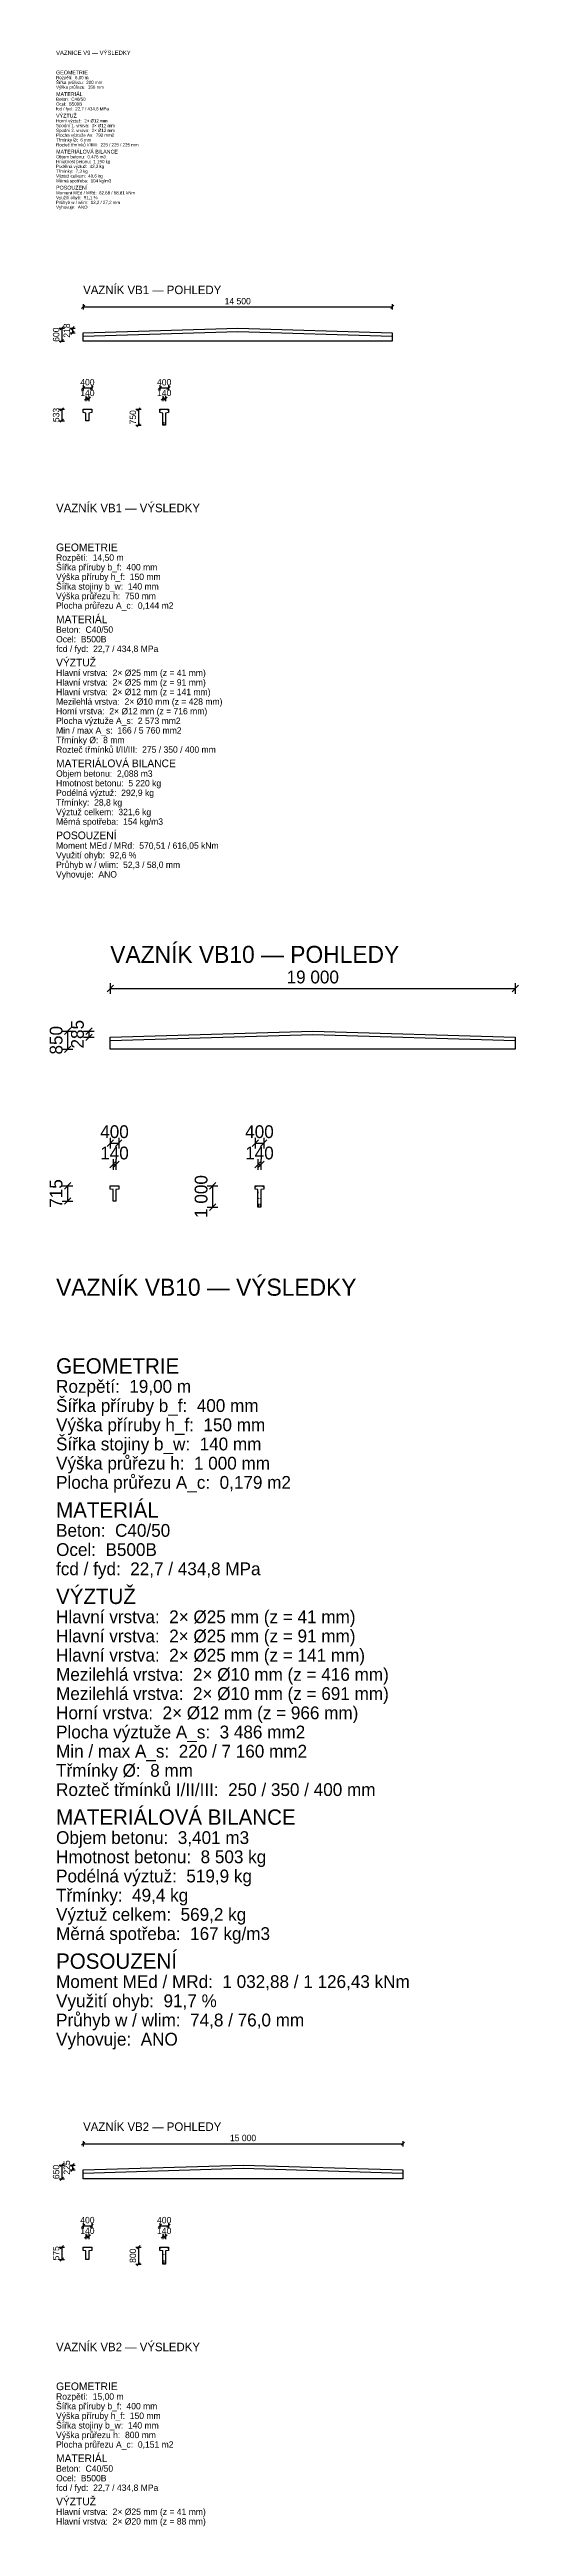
# Model space of a CAD drawing. Header units: millimetres. Extents: x -309 to 21690, y -1871722 to 127.
# Drawn here: x -309 to 21690, y -1288122 to -1172017 of the extents above; entities that cross this region are included whole.
import ezdxf
from ezdxf.enums import TextEntityAlignment as Align

# ---------------------------------------------------------------- set-up
doc = ezdxf.new("R2010")
doc.units = ezdxf.units.MM
for name, color, linetype in [('OPTICORS_BETON', 7, 'CONTINUOUS'), ('OPTICORS_KOTY', 3, 'CONTINUOUS'), ('OPTICORS_VYZTUZ', 1, 'CONTINUOUS')]:
    doc.layers.add(name, color=color, linetype=linetype)

msp = doc.modelspace()

# ---------------------------------------------------------------- linework, layer by layer
at = {"layer": 'OPTICORS_BETON'}
for points in [[(1270, -1185298.75), (8520, -1185081.25), (15770, -1185298.75), (15770, -1185681.25), (1270, -1185681.25)], [(1270, -1188881.25), (1670, -1188881.25), (1670, -1189031.25), (1540, -1189056.25), (1540, -1189413.75), (1400, -1189413.75), (1400, -1189056.25), (1270, -1189031.25)], [(4870, -1188881.25), (5270, -1188881.25), (5270, -1189031.25), (5140, -1189056.25), (5140, -1189631.25), (5000, -1189631.25), (5000, -1189056.25), (4870, -1189031.25)], [(2540, -1218316.25), (12040, -1218031.25), (21540, -1218316.25), (21540, -1218881.25), (2540, -1218881.25)], [(2540, -1225281.25), (2940, -1225281.25), (2940, -1225431.25), (2810, -1225456.25), (2810, -1225996.25), (2670, -1225996.25), (2670, -1225456.25), (2540, -1225431.25)], [(9340, -1225281.25), (9740, -1225281.25), (9740, -1225431.25), (9610, -1225456.25), (9610, -1226281.25), (9470, -1226281.25), (9470, -1225456.25), (9340, -1225431.25)], [(1270, -1271406.25), (8770, -1271181.25), (16270, -1271406.25), (16270, -1271831.25), (1270, -1271831.25)], [(1270, -1275031.25), (1670, -1275031.25), (1670, -1275181.25), (1540, -1275206.25), (1540, -1275606.25), (1400, -1275606.25), (1400, -1275206.25), (1270, -1275181.25)], [(4870, -1275031.25), (5270, -1275031.25), (5270, -1275181.25), (5140, -1275206.25), (5140, -1275831.25), (5000, -1275831.25), (5000, -1275206.25), (4870, -1275181.25)]]:
    msp.add_lwpolyline(points, close=True, dxfattribs=at)
at = {"layer": 'OPTICORS_KOTY'}
for p, q in [((1195, -1184156.25), (1345, -1184006.25)), ((1270, -1183956.25), (1270, -1184206.25)), ((1270, -1184081.25), (15770, -1184081.25)), ((15695, -1184156.25), (15845, -1184006.25)), ((15770, -1183956.25), (15770, -1184206.25)), ((145, -1185081.25), (395, -1185081.25)), ((195, -1185156.25), (345, -1185006.25)), ((270, -1185081.25), (270, -1185681.25)), ((645, -1185081.25), (895, -1185081.25)), ((645, -1185298.75), (895, -1185298.75)), ((695, -1185156.25), (845, -1185006.25)), ((695, -1185373.75), (845, -1185223.75)), ((770, -1185081.25), (770, -1185298.75)), ((145, -1185681.25), (395, -1185681.25)), ((195, -1185756.25), (345, -1185606.25)), ((145, -1188881.25), (395, -1188881.25)), ((195, -1188956.25), (345, -1188806.25)), ((270, -1188881.25), (270, -1189413.75)), ((1195, -1187956.25), (1345, -1187806.25)), ((1270, -1187756.25), (1270, -1188006.25)), ((1270, -1187881.25), (1670, -1187881.25)), ((1325, -1188456.25), (1475, -1188306.25)), ((1400, -1188256.25), (1400, -1188506.25)), ((1400, -1188381.25), (1540, -1188381.25)), ((1465, -1188456.25), (1615, -1188306.25)), ((1540, -1188256.25), (1540, -1188506.25)), ((1595, -1187956.25), (1745, -1187806.25)), ((1670, -1187756.25), (1670, -1188006.25)), ((3745, -1188881.25), (3995, -1188881.25)), ((3795, -1188956.25), (3945, -1188806.25)), ((3870, -1188881.25), (3870, -1189631.25)), ((4795, -1187956.25), (4945, -1187806.25)), ((4870, -1187756.25), (4870, -1188006.25)), ((4870, -1187881.25), (5270, -1187881.25)), ((4925, -1188456.25), (5075, -1188306.25)), ((5000, -1188256.25), (5000, -1188506.25)), ((5000, -1188381.25), (5140, -1188381.25)), ((5065, -1188456.25), (5215, -1188306.25)), ((5140, -1188256.25), (5140, -1188506.25)), ((5195, -1187956.25), (5345, -1187806.25)), ((5270, -1187756.25), (5270, -1188006.25)), ((145, -1189413.75), (395, -1189413.75)), ((195, -1189488.75), (345, -1189338.75)), ((3745, -1189631.25), (3995, -1189631.25)), ((3795, -1189706.25), (3945, -1189556.25)), ((2390, -1216181.25), (2690, -1215881.25)), ((2540, -1215781.25), (2540, -1216281.25)), ((2540, -1216031.25), (21540, -1216031.25)), ((21390, -1216181.25), (21690, -1215881.25)), ((21540, -1215781.25), (21540, -1216281.25)), ((390, -1218181.25), (690, -1217881.25)), ((1390, -1218181.25), (1690, -1217881.25)), ((290, -1218031.25), (790, -1218031.25)), ((290, -1218881.25), (790, -1218881.25)), ((390, -1219031.25), (690, -1218731.25)), ((540, -1218031.25), (540, -1218881.25)), ((1290, -1218031.25), (1790, -1218031.25)), ((1290, -1218316.25), (1790, -1218316.25)), ((1390, -1218466.25), (1690, -1218166.25)), ((1540, -1218031.25), (1540, -1218316.25)), ((2390, -1223431.25), (2690, -1223131.25)), ((2540, -1223031.25), (2540, -1223531.25)), ((2540, -1223281.25), (2940, -1223281.25)), ((2790, -1223431.25), (3090, -1223131.25)), ((2940, -1223031.25), (2940, -1223531.25)), ((9190, -1223431.25), (9490, -1223131.25)), ((9340, -1223031.25), (9340, -1223531.25)), ((9340, -1223281.25), (9740, -1223281.25)), ((9590, -1223431.25), (9890, -1223131.25)), ((9740, -1223031.25), (9740, -1223531.25)), ((2520, -1224431.25), (2820, -1224131.25)), ((2660, -1224431.25), (2960, -1224131.25)), ((2670, -1224031.25), (2670, -1224531.25)), ((2670, -1224281.25), (2810, -1224281.25)), ((2810, -1224031.25), (2810, -1224531.25)), ((9320, -1224431.25), (9620, -1224131.25)), ((9460, -1224431.25), (9760, -1224131.25)), ((9470, -1224031.25), (9470, -1224531.25)), ((9470, -1224281.25), (9610, -1224281.25)), ((9610, -1224031.25), (9610, -1224531.25)), ((290, -1225281.25), (790, -1225281.25)), ((290, -1225996.25), (790, -1225996.25)), ((390, -1225431.25), (690, -1225131.25)), ((390, -1226146.25), (690, -1225846.25)), ((540, -1225281.25), (540, -1225996.25)), ((7090, -1225281.25), (7590, -1225281.25)), ((7190, -1225431.25), (7490, -1225131.25)), ((7340, -1225281.25), (7340, -1226281.25)), ((7090, -1226281.25), (7590, -1226281.25)), ((7190, -1226431.25), (7490, -1226131.25)), ((1195, -1270256.25), (1345, -1270106.25)), ((1270, -1270056.25), (1270, -1270306.25)), ((1270, -1270181.25), (16270, -1270181.25)), ((16195, -1270256.25), (16345, -1270106.25)), ((16270, -1270056.25), (16270, -1270306.25)), ((145, -1271181.25), (395, -1271181.25)), ((195, -1271256.25), (345, -1271106.25)), ((270, -1271181.25), (270, -1271831.25)), ((645, -1271181.25), (895, -1271181.25)), ((695, -1271256.25), (845, -1271106.25)), ((695, -1271481.25), (845, -1271331.25)), ((770, -1271181.25), (770, -1271406.25)), ((145, -1271831.25), (395, -1271831.25)), ((195, -1271906.25), (345, -1271756.25)), ((645, -1271406.25), (895, -1271406.25)), ((1195, -1274106.25), (1345, -1273956.25)), ((1270, -1273906.25), (1270, -1274156.25)), ((1270, -1274031.25), (1670, -1274031.25)), ((1325, -1274606.25), (1475, -1274456.25)), ((1400, -1274406.25), (1400, -1274656.25)), ((1400, -1274531.25), (1540, -1274531.25)), ((1465, -1274606.25), (1615, -1274456.25)), ((1540, -1274406.25), (1540, -1274656.25)), ((1595, -1274106.25), (1745, -1273956.25)), ((1670, -1273906.25), (1670, -1274156.25)), ((4795, -1274106.25), (4945, -1273956.25)), ((4870, -1273906.25), (4870, -1274156.25)), ((4870, -1274031.25), (5270, -1274031.25)), ((4925, -1274606.25), (5075, -1274456.25)), ((5000, -1274406.25), (5000, -1274656.25)), ((5000, -1274531.25), (5140, -1274531.25)), ((5065, -1274606.25), (5215, -1274456.25)), ((5140, -1274406.25), (5140, -1274656.25)), ((5195, -1274106.25), (5345, -1273956.25)), ((5270, -1273906.25), (5270, -1274156.25)), ((145, -1275031.25), (395, -1275031.25)), ((145, -1275606.25), (395, -1275606.25)), ((195, -1275106.25), (345, -1274956.25)), ((195, -1275681.25), (345, -1275531.25)), ((270, -1275031.25), (270, -1275606.25)), ((3745, -1275031.25), (3995, -1275031.25)), ((3745, -1275831.25), (3995, -1275831.25)), ((3795, -1275106.25), (3945, -1274956.25)), ((3795, -1275906.25), (3945, -1275756.25)), ((3870, -1275031.25), (3870, -1275831.25))]:
    msp.add_line(p, q, dxfattribs=at)
at = {"layer": 'OPTICORS_VYZTUZ'}
for p, q in [((1270, -1185448.75), (8520, -1185231.25)), ((8520, -1185231.25), (15770, -1185448.75)), ((2540, -1218466.25), (12040, -1218181.25)), ((12040, -1218181.25), (21540, -1218466.25)), ((1270, -1271556.25), (8770, -1271331.25)), ((8770, -1271331.25), (16270, -1271556.25))]:
    msp.add_line(p, q, dxfattribs=at)
for centre, radius in [((4890, -1188915.25), 6), ((5250, -1188915.25), 6), ((5020, -1189540.75), 12.5), ((5020, -1189590.75), 12.5), ((5020, -1189490.75), 6), ((5020, -1189203), 5), ((5120, -1189540.75), 12.5), ((5120, -1189590.75), 12.5), ((5120, -1189490.75), 6), ((5120, -1189203), 5), ((9360, -1225315.25), 6), ((9490, -1225590.42), 5), ((9490, -1225865.58), 5), ((9590, -1225590.42), 5), ((9590, -1225865.58), 5), ((9720, -1225315.25), 6), ((9490, -1226140.75), 12.5), ((9490, -1226190.75), 12.5), ((9490, -1226240.75), 12.5), ((9590, -1226140.75), 12.5), ((9590, -1226190.75), 12.5), ((9590, -1226240.75), 12.5), ((4890, -1275065.25), 6), ((5020, -1275790.75), 12.5), ((5020, -1275743.25), 10), ((5020, -1275700.25), 8), ((5020, -1275659.25), 7), ((5020, -1275362.25), 5), ((5120, -1275790.75), 12.5), ((5120, -1275743.25), 10), ((5120, -1275700.25), 8), ((5120, -1275659.25), 7), ((5120, -1275362.25), 5), ((5250, -1275065.25), 6)]:
    msp.add_circle(centre, radius, dxfattribs=at)

# ---------------------------------------------------------------- texts
at = {"layer": 'OPTICORS_KOTY'}
for s, height, p in [('VAZNICE V9 — VÝSLEDKY', 200, (0, -1172268.75)), ('Výška průřezu:  350 mm', 150, (0, -1173856.25)), ('Šířka průřezu:  200 mm', 150, (0, -1173631.25)), ('GEOMETRIE', 180, (0, -1173181.25)), ('Rozpětí:  6,80 m', 150, (0, -1173406.25)), ('VÝZTUŽ', 180, (0, -1175206.25)), ('fcd / fyd:  22,7 / 434,8 MPa', 150, (0, -1174868.75)), ('Ocel:  B500B', 150, (0, -1174643.75)), ('Beton:  C40/50', 150, (0, -1174418.75)), ('MATERIÁL', 180, (0, -1174193.75)), ('Spodní 1. vrstva:  3× %%c12 mm', 150, (0, -1175656.25)), ('Spodní 2. vrstva:  2× %%c12 mm', 150, (0, -1175881.25)), ('Horní výztuž:  2× %%c12 mm', 150, (0, -1175431.25)), ('Plocha výztuže As:  792 mm2', 150, (0, -1176106.25)), ('Třmínky %%c:  6 mm', 150, (0, -1176331.25)), ('Objem betonu:  0,476 m3', 150, (0, -1177118.75)), ('Rozteč třmínků I/II/III:  225 / 225 / 225 mm', 150, (0, -1176556.25)), ('Hmotnost betonu:  1 190 kg', 150, (0, -1177343.75)), ('MATERIÁLOVÁ BILANCE', 180, (0, -1176893.75)), ('Výztuž celkem:  49,6 kg', 150, (0, -1178018.75)), ('Třmínky:  7,3 kg', 150, (0, -1177793.75)), ('Podélná výztuž:  42,3 kg', 150, (0, -1177568.75)), ('Měrná spotřeba:  104 kg/m3', 150, (0, -1178243.75)), ('POSOUZENÍ', 180, (0, -1178581.25)), ('Využití ohyb:  91,1 %', 150, (0, -1179031.25)), ('Vyhovuje:  ANO', 150, (0, -1179481.25)), ('Moment MEd / MRd:  62,68 / 68,81 kNm', 150, (0, -1178806.25)), ('Průhyb w / wlim:  13,2 / 27,2 mm', 150, (0, -1179256.25)), ('VAZNÍK VB1 — POHLEDY', 400, (1270, -1183481.25)), ('VAZNÍK VB1 — VÝSLEDKY', 400, (0, -1193706.25)), ('GEOMETRIE', 360, (0, -1195531.25)), ('Rozpětí:  14,50 m', 300, (0, -1195981.25)), ('Výška příruby h_f:  150 mm', 300, (0, -1196881.25)), ('Šířka příruby b_f:  400 mm', 300, (0, -1196431.25)), ('Šířka stojiny b_w:  140 mm', 300, (0, -1197331.25)), ('Výška průřezu h:  750 mm', 300, (0, -1197781.25)), ('Plocha průřezu A_c:  0,144 m2', 300, (0, -1198231.25)), ('Beton:  C40/50', 300, (0, -1199356.25)), ('MATERIÁL', 360, (0, -1198906.25)), ('VÝZTUŽ', 360, (0, -1200931.25)), ('fcd / fyd:  22,7 / 434,8 MPa', 300, (0, -1200256.25)), ('Ocel:  B500B', 300, (0, -1199806.25)), ('Hlavní vrstva:  2× %%c25 mm (z = 41 mm)', 300, (0, -1201381.25)), ('Hlavní vrstva:  2× %%c25 mm (z = 91 mm)', 300, (0, -1201831.25)), ('Hlavní vrstva:  2× %%c12 mm (z = 141 mm)', 300, (0, -1202281.25)), ('Mezilehlá vrstva:  2× %%c10 mm (z = 428 mm)', 300, (0, -1202731.25)), ('Horní vrstva:  2× %%c12 mm (z = 716 mm)', 300, (0, -1203181.25)), ('Plocha výztuže A_s:  2 573 mm2', 300, (0, -1203631.25)), ('Min / max A_s:  166 / 5 760 mm2', 300, (0, -1204081.25)), ('Třmínky %%c:  8 mm', 300, (0, -1204531.25)), ('Rozteč třmínků I/II/III:  275 / 350 / 400 mm', 300, (0, -1204981.25)), ('Objem betonu:  2,088 m3', 300, (0, -1206106.25)), ('Hmotnost betonu:  5 220 kg', 300, (0, -1206556.25)), ('MATERIÁLOVÁ BILANCE', 360, (0, -1205656.25)), ('Třmínky:  28,8 kg', 300, (0, -1207456.25)), ('Podélná výztuž:  292,9 kg', 300, (0, -1207006.25)), ('Výztuž celkem:  321,6 kg', 300, (0, -1207906.25)), ('Měrná spotřeba:  154 kg/m3', 300, (0, -1208356.25)), ('POSOUZENÍ', 360, (0, -1209031.25)), ('Využití ohyb:  92,6 %', 300, (0, -1209931.25)), ('Moment MEd / MRd:  570,51 / 616,05 kNm', 300, (0, -1209481.25)), ('Vyhovuje:  ANO', 300, (0, -1210831.25)), ('Průhyb w / wlim:  52,3 / 58,0 mm', 300, (0, -1210381.25)), ('VAZNÍK VB10 — POHLEDY', 800, (2540, -1214831.25)), ('VAZNÍK VB10 — VÝSLEDKY', 800, (0, -1230431.25)), ('GEOMETRIE', 720, (0, -1234081.25)), ('Šířka příruby b_f:  400 mm', 600, (0, -1235881.25)), ('Rozpětí:  19,00 m', 600, (0, -1234981.25)), ('Výška příruby h_f:  150 mm', 600, (0, -1236781.25)), ('Šířka stojiny b_w:  140 mm', 600, (0, -1237681.25)), ('Výška průřezu h:  1 000 mm', 600, (0, -1238581.25)), ('Plocha průřezu A_c:  0,179 m2', 600, (0, -1239481.25)), ('MATERIÁL', 720, (0, -1240831.25)), ('Beton:  C40/50', 600, (0, -1241731.25)), ('Ocel:  B500B', 600, (0, -1242631.25)), ('fcd / fyd:  22,7 / 434,8 MPa', 600, (0, -1243531.25)), ('VÝZTUŽ', 720, (0, -1244881.25)), ('Hlavní vrstva:  2× %%c25 mm (z = 41 mm)', 600, (0, -1245781.25)), ('Hlavní vrstva:  2× %%c25 mm (z = 91 mm)', 600, (0, -1246681.25)), ('Hlavní vrstva:  2× %%c25 mm (z = 141 mm)', 600, (0, -1247581.25)), ('Mezilehlá vrstva:  2× %%c10 mm (z = 416 mm)', 600, (0, -1248481.25)), ('Mezilehlá vrstva:  2× %%c10 mm (z = 691 mm)', 600, (0, -1249381.25)), ('Horní vrstva:  2× %%c12 mm (z = 966 mm)', 600, (0, -1250281.25)), ('Plocha výztuže A_s:  3 486 mm2', 600, (0, -1251181.25)), ('Min / max A_s:  220 / 7 160 mm2', 600, (0, -1252081.25)), ('Třmínky %%c:  8 mm', 600, (0, -1252981.25)), ('Rozteč třmínků I/II/III:  250 / 350 / 400 mm', 600, (0, -1253881.25)), ('MATERIÁLOVÁ BILANCE', 720, (0, -1255231.25)), ('Objem betonu:  3,401 m3', 600, (0, -1256131.25)), ('Hmotnost betonu:  8 503 kg', 600, (0, -1257031.25)), ('Podélná výztuž:  519,9 kg', 600, (0, -1257931.25)), ('Třmínky:  49,4 kg', 600, (0, -1258831.25)), ('Výztuž celkem:  569,2 kg', 600, (0, -1259731.25)), ('Měrná spotřeba:  167 kg/m3', 600, (0, -1260631.25)), ('POSOUZENÍ', 720, (0, -1261981.25)), ('Využití ohyb:  91,7 %', 600, (0, -1263781.25)), ('Moment MEd / MRd:  1 032,88 / 1 126,43 kNm', 600, (0, -1262881.25)), ('Průhyb w / wlim:  74,8 / 76,0 mm', 600, (0, -1264681.25)), ('Vyhovuje:  ANO', 600, (0, -1265581.25)), ('VAZNÍK VB2 — POHLEDY', 400, (1270, -1269581.25)), ('VAZNÍK VB2 — VÝSLEDKY', 400, (0, -1279906.25)), ('GEOMETRIE', 360, (0, -1281731.25)), ('Výška příruby h_f:  150 mm', 300, (0, -1283081.25)), ('Šířka příruby b_f:  400 mm', 300, (0, -1282631.25)), ('Rozpětí:  15,00 m', 300, (0, -1282181.25)), ('Výška průřezu h:  800 mm', 300, (0, -1283981.25)), ('Šířka stojiny b_w:  140 mm', 300, (0, -1283531.25)), ('Plocha průřezu A_c:  0,151 m2', 300, (0, -1284431.25)), ('Beton:  C40/50', 300, (0, -1285556.25)), ('MATERIÁL', 360, (0, -1285106.25)), ('fcd / fyd:  22,7 / 434,8 MPa', 300, (0, -1286456.25)), ('Ocel:  B500B', 300, (0, -1286006.25)), ('VÝZTUŽ', 360, (0, -1287131.25)), ('Hlavní vrstva:  2× %%c25 mm (z = 41 mm)', 300, (0, -1287581.25)), ('Hlavní vrstva:  2× %%c20 mm (z = 88 mm)', 300, (0, -1288031.25))]:
    msp.add_text(s, height=height, dxfattribs=at).set_placement(p)
for s, height, p in [('14 500', 300, (8520, -1183811.25)), ('400', 300, (1470, -1187611.25)), ('400', 300, (5070, -1187611.25)), ('140', 300, (1470, -1188111.25)), ('140', 300, (5070, -1188111.25)), ('19 000', 600, (12040, -1215491.25)), ('400', 600, (2740, -1222741.25)), ('400', 600, (9540, -1222741.25)), ('140', 600, (2740, -1223741.25)), ('140', 600, (9540, -1223741.25)), ('15 000', 300, (8770, -1269911.25)), ('400', 300, (1470, -1273761.25)), ('400', 300, (5070, -1273761.25)), ('140', 300, (1470, -1274261.25)), ('140', 300, (5070, -1274261.25))]:
    msp.add_text(s, height=height, dxfattribs=at).set_placement(p, align=Align.MIDDLE)
for s, height, p in [('600', 300, (0, -1185381.25)), ('218', 300, (500, -1185190)), ('533', 300, (0, -1189147.5)), ('750', 300, (3600, -1189256.25)), ('850', 600, (0, -1218456.25)), ('285', 600, (1000, -1218173.75)), ('1 000', 600, (6800, -1225781.25)), ('715', 600, (0, -1225638.75)), ('650', 300, (0, -1271506.25)), ('225', 300, (500, -1271293.75)), ('575', 300, (0, -1275318.75)), ('800', 300, (3600, -1275431.25))]:
    msp.add_text(s, height=height, rotation=90, dxfattribs=at).set_placement(p, align=Align.MIDDLE)

doc.saveas('drawing.dxf')
